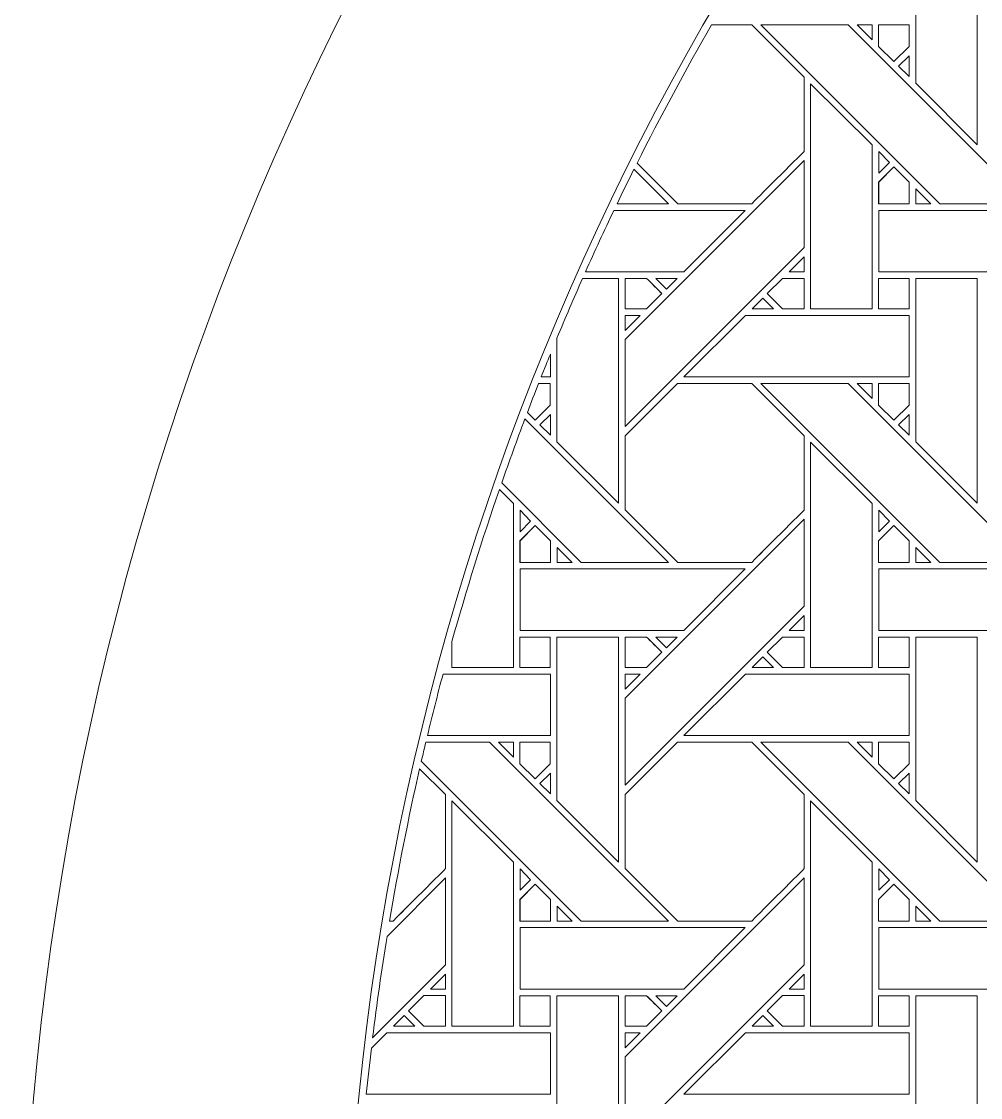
# Model space of a CAD drawing. Header units: inches. Extents: x 4.4 to 20.4, y 1.1 to 17.1.
# Drawn here: x 4.383 to 6.919, y 9.815 to 12.661 of the extents above; entities that cross this region are included whole.
import ezdxf

# ---------------------------------------------------------------- set-up
doc = ezdxf.new("R2010")
doc.units = ezdxf.units.IN
doc.header["$MEASUREMENT"] = 0
doc.layers.add('Design', color=7, linetype='Continuous', lineweight=0)

msp = doc.modelspace()

# ---------------------------------------------------------------- linework, layer by layer
at = {"layer": 'Design'}
for points, knots in [([(12.3829, 17.0948), (7.9646, 17.0948), (4.3829, 13.513), (4.3829, 9.0948), (4.3829, 4.6765), (7.9646, 1.0948), (12.3829, 1.0948), (16.8011, 1.0948), (20.3829, 4.6765), (20.3829, 9.0948), (20.3829, 13.513), (16.8011, 17.0948), (12.3829, 17.0948)], [0, 0, 0, 0, 1, 1, 1, 2, 2, 2, 3, 3, 3, 4, 4, 4, 4]), ([(12.3829, 16.2388), (8.4373, 16.2388), (5.2388, 13.0403), (5.2388, 9.0948), (5.2388, 5.1492), (8.4373, 1.9507), (12.3829, 1.9507), (16.3284, 1.9507), (19.5269, 5.1492), (19.5269, 9.0948), (19.5269, 13.0403), (16.3284, 16.2388), (12.3829, 16.2388)], [0, 0, 0, 0, 1, 1, 1, 2, 2, 2, 3, 3, 3, 4, 4, 4, 4]), ([(6.748, 12.4979), (6.748, 12.4979), (6.748, 12.9301), (6.748, 12.9301), (6.748, 12.9301), (6.9109, 12.9301), (6.9109, 12.9301), (6.9109, 12.9301), (6.9109, 12.335), (6.9109, 12.335), (6.9109, 12.335), (6.748, 12.4979), (6.748, 12.4979)], [0, 0, 0, 0, 1, 1, 1, 2, 2, 2, 3, 3, 3, 4, 4, 4, 4]), ([(6.3142, 12.6523), (6.3142, 12.6523), (6.4529, 12.5135), (6.4529, 12.5135), (6.4529, 12.5135), (6.4529, 12.3173), (6.4529, 12.3173), (6.4351, 12.2994), (6.3232, 12.1877), (6.3143, 12.1787), (6.3143, 12.1787), (6.1185, 12.1787), (6.1185, 12.1787), (6.1185, 12.1787), (6.011, 12.2862), (6.011, 12.2862), (6.0733, 12.4103), (6.139, 12.5324), (6.2082, 12.6523), (6.2082, 12.6523), (6.3142, 12.6523), (6.3142, 12.6523)], [0, 0, 0, 0, 1, 1, 1, 2, 2, 2, 3, 3, 3, 4, 4, 4, 5, 5, 5, 6, 6, 6, 7, 7, 7, 7]), ([(6.2082, 12.6523), (6.2082, 12.6523), (6.3142, 12.6523), (6.3142, 12.6523), (6.3142, 12.6523), (6.4529, 12.5135), (6.4529, 12.5135), (6.4529, 12.5135), (6.4529, 12.3173), (6.4529, 12.3173), (6.435, 12.2993), (6.3232, 12.1876), (6.3143, 12.1787), (6.3143, 12.1787), (6.1185, 12.1787), (6.1185, 12.1787), (6.1185, 12.1787), (6.011, 12.2862), (6.011, 12.2862), (6.0733, 12.4103), (6.139, 12.5324), (6.2082, 12.6523)], [0, 0, 0, 0, 1, 1, 1, 2, 2, 2, 3, 3, 3, 4, 4, 4, 5, 5, 5, 6, 6, 6, 7, 7, 7, 7]), ([(7.043, 12.1786), (7.043, 12.1786), (6.812, 12.1786), (6.812, 12.1786), (6.812, 12.1786), (6.3385, 12.6522), (6.3385, 12.6522), (6.3385, 12.6522), (6.5694, 12.6522), (6.5694, 12.6522), (6.5694, 12.6522), (7.043, 12.1786), (7.043, 12.1786)], [0, 0, 0, 0, 1, 1, 1, 2, 2, 2, 3, 3, 3, 4, 4, 4, 4]), ([(6.5935, 12.6522), (6.5935, 12.6522), (6.633, 12.6522), (6.633, 12.6522), (6.633, 12.6522), (6.633, 12.6124), (6.633, 12.6124), (6.633, 12.6124), (6.5935, 12.6522), (6.5935, 12.6522)], [0, 0, 0, 0, 1, 1, 1, 2, 2, 2, 3, 3, 3, 3]), ([(6.7304, 12.6523), (6.7304, 12.6523), (6.7304, 12.5947), (6.7304, 12.5947), (6.7304, 12.5947), (6.6904, 12.5548), (6.6904, 12.5548), (6.6904, 12.5548), (6.6501, 12.5951), (6.6501, 12.5951), (6.6501, 12.5951), (6.6501, 12.6523), (6.6501, 12.6523), (6.6501, 12.6523), (6.7304, 12.6523), (6.7304, 12.6523)], [0, 0, 0, 0, 1, 1, 1, 2, 2, 2, 3, 3, 3, 4, 4, 4, 5, 5, 5, 5]), ([(6.7304, 12.5947), (6.7304, 12.5947), (6.6905, 12.5547), (6.6905, 12.5547), (6.6905, 12.5547), (6.6501, 12.5951), (6.6501, 12.5951), (6.6501, 12.5951), (6.6501, 12.6523), (6.6501, 12.6523), (6.6501, 12.6523), (6.7304, 12.6523), (6.7304, 12.6523), (6.7304, 12.6523), (6.7304, 12.5947), (6.7304, 12.5947)], [0, 0, 0, 0, 1, 1, 1, 2, 2, 2, 3, 3, 3, 4, 4, 4, 5, 5, 5, 5]), ([(6.7304, 12.5704), (6.7304, 12.5704), (6.7304, 12.5152), (6.7304, 12.5152), (6.7304, 12.5152), (6.7027, 12.5426), (6.7027, 12.5426), (6.7027, 12.5426), (6.7304, 12.5704), (6.7304, 12.5704)], [0, 0, 0, 0, 1, 1, 1, 2, 2, 2, 3, 3, 3, 3]), ([(6.6329, 12.3343), (6.6329, 12.3343), (6.6329, 11.9006), (6.6329, 11.9006), (6.6329, 11.9006), (6.4701, 11.9006), (6.4701, 11.9006), (6.4701, 11.9006), (6.4701, 12.4964), (6.4701, 12.4964), (6.4701, 12.4964), (6.6329, 12.3343), (6.6329, 12.3343)], [0, 0, 0, 0, 1, 1, 1, 2, 2, 2, 3, 3, 3, 4, 4, 4, 4]), ([(6.6502, 12.26), (6.6502, 12.26), (6.6502, 12.3168), (6.6502, 12.3168), (6.6502, 12.3168), (6.6784, 12.2882), (6.6784, 12.2882), (6.6784, 12.2882), (6.6502, 12.26), (6.6502, 12.26)], [0, 0, 0, 0, 1, 1, 1, 2, 2, 2, 3, 3, 3, 3]), ([(6.0943, 12.1786), (6.0943, 12.1786), (5.958, 12.1786), (5.958, 12.1786), (5.9727, 12.2092), (5.9877, 12.2397), (6.0028, 12.2701), (6.0028, 12.2701), (6.0943, 12.1786), (6.0943, 12.1786)], [0, 0, 0, 0, 1, 1, 1, 2, 2, 2, 3, 3, 3, 3]), ([(6.453, 12.2929), (6.453, 12.2929), (6.453, 12.0628), (6.453, 12.0628), (6.453, 12.0628), (5.9793, 11.5892), (5.9793, 11.5892), (5.9793, 11.5892), (5.9793, 11.8193), (5.9793, 11.8193), (5.9793, 11.8193), (6.453, 12.2929), (6.453, 12.2929)], [0, 0, 0, 0, 1, 1, 1, 2, 2, 2, 3, 3, 3, 4, 4, 4, 4]), ([(6.6904, 12.276), (6.6904, 12.276), (6.7307, 12.2357), (6.7307, 12.2357), (6.7307, 12.2357), (6.7307, 12.1784), (6.7307, 12.1784), (6.7307, 12.1784), (6.6501, 12.1784), (6.6501, 12.1784), (6.6501, 12.1784), (6.6501, 12.2357), (6.6501, 12.2357), (6.6501, 12.2357), (6.6904, 12.276), (6.6904, 12.276)], [0, 0, 0, 0, 1, 1, 1, 2, 2, 2, 3, 3, 3, 4, 4, 4, 5, 5, 5, 5]), ([(6.6904, 12.276), (6.6904, 12.276), (6.7308, 12.2357), (6.7308, 12.2357), (6.7308, 12.2357), (6.7308, 12.1784), (6.7308, 12.1784), (6.7308, 12.1784), (6.6502, 12.1784), (6.6502, 12.1784), (6.6502, 12.1784), (6.6502, 12.2356), (6.6502, 12.2356), (6.6502, 12.2356), (6.6904, 12.276), (6.6904, 12.276)], [0, 0, 0, 0, 1, 1, 1, 2, 2, 2, 3, 3, 3, 4, 4, 4, 5, 5, 5, 5]), ([(6.7481, 12.1786), (6.7481, 12.1786), (6.7481, 12.2184), (6.7481, 12.2184), (6.7481, 12.2184), (6.7878, 12.1786), (6.7878, 12.1786), (6.7878, 12.1786), (6.7481, 12.1786), (6.7481, 12.1786)], [0, 0, 0, 0, 1, 1, 1, 2, 2, 2, 3, 3, 3, 3]), ([(6.2972, 12.1613), (6.2972, 12.1613), (6.1344, 11.9986), (6.1344, 11.9986), (6.1344, 11.9986), (5.8747, 11.9986), (5.8747, 11.9986), (5.8991, 12.0532), (5.9241, 12.1075), (5.9498, 12.1613), (5.9498, 12.1613), (6.2972, 12.1613), (6.2972, 12.1613)], [0, 0, 0, 0, 1, 1, 1, 2, 2, 2, 3, 3, 3, 4, 4, 4, 4]), ([(6.6502, 11.9986), (6.6502, 11.9986), (6.6502, 12.1613), (6.6502, 12.1613), (6.6502, 12.1613), (7.2459, 12.1613), (7.2459, 12.1613), (7.2459, 12.1613), (7.0832, 11.9986), (7.0832, 11.9986), (7.0832, 11.9986), (6.6502, 11.9986), (6.6502, 11.9986)], [0, 0, 0, 0, 1, 1, 1, 2, 2, 2, 3, 3, 3, 4, 4, 4, 4]), ([(6.4132, 11.9987), (6.4132, 11.9987), (6.453, 12.0384), (6.453, 12.0384), (6.453, 12.0384), (6.453, 11.9987), (6.453, 11.9987), (6.453, 11.9987), (6.4132, 11.9987), (6.4132, 11.9987)], [0, 0, 0, 0, 1, 1, 1, 2, 2, 2, 3, 3, 3, 3]), ([(5.867, 11.9814), (5.867, 11.9814), (5.9622, 11.9814), (5.9622, 11.9814), (5.9622, 11.9814), (5.9622, 11.3863), (5.9622, 11.3863), (5.9622, 11.3863), (5.7992, 11.5492), (5.7992, 11.5492), (5.7992, 11.5492), (5.7992, 11.8236), (5.7992, 11.8236), (5.8212, 11.8765), (5.8438, 11.9291), (5.867, 11.9814)], [0, 0, 0, 0, 1, 1, 1, 2, 2, 2, 3, 3, 3, 4, 4, 4, 5, 5, 5, 5]), ([(6.0362, 11.9006), (6.0362, 11.9006), (5.9792, 11.9006), (5.9792, 11.9006), (5.9792, 11.9006), (5.9792, 11.9814), (5.9792, 11.9814), (5.9792, 11.9814), (6.0363, 11.9814), (6.0363, 11.9814), (6.0414, 11.9763), (6.0722, 11.9455), (6.0766, 11.9411), (6.0766, 11.9411), (6.0362, 11.9006), (6.0362, 11.9006)], [0, 0, 0, 0, 1, 1, 1, 2, 2, 2, 3, 3, 3, 4, 4, 4, 5, 5, 5, 5]), ([(6.0613, 11.9564), (6.0671, 11.9506), (6.0726, 11.9451), (6.0766, 11.9411), (6.0766, 11.9411), (6.0362, 11.9006), (6.0362, 11.9006), (6.0362, 11.9006), (5.9792, 11.9006), (5.9792, 11.9006), (5.9792, 11.9006), (5.9792, 11.9814), (5.9792, 11.9814), (5.9792, 11.9814), (6.0363, 11.9814), (6.0363, 11.9814), (6.0418, 11.976), (6.0519, 11.9659), (6.0613, 11.9564)], [0, 0, 0, 0, 1, 1, 1, 2, 2, 2, 3, 3, 3, 4, 4, 4, 5, 5, 5, 6, 6, 6, 6]), ([(6.0889, 11.9532), (6.0889, 11.9532), (6.0607, 11.9814), (6.0607, 11.9814), (6.0607, 11.9814), (6.1172, 11.9814), (6.1172, 11.9814), (6.1172, 11.9814), (6.0889, 11.9532), (6.0889, 11.9532)], [0, 0, 0, 0, 1, 1, 1, 2, 2, 2, 3, 3, 3, 3]), ([(6.3554, 11.941), (6.3554, 11.941), (6.3959, 11.9814), (6.3959, 11.9814), (6.3959, 11.9814), (6.4529, 11.9814), (6.4529, 11.9814), (6.4529, 11.9814), (6.4529, 11.9006), (6.4529, 11.9006), (6.4529, 11.9006), (6.3958, 11.9006), (6.3958, 11.9006), (6.3958, 11.9006), (6.3554, 11.941), (6.3554, 11.941)], [0, 0, 0, 0, 1, 1, 1, 2, 2, 2, 3, 3, 3, 4, 4, 4, 5, 5, 5, 5]), ([(6.4529, 11.9814), (6.4529, 11.9814), (6.4529, 11.9006), (6.4529, 11.9006), (6.4529, 11.9006), (6.3958, 11.9006), (6.3958, 11.9006), (6.3958, 11.9006), (6.3554, 11.941), (6.3554, 11.941), (6.3554, 11.941), (6.3959, 11.9814), (6.3959, 11.9814), (6.3959, 11.9814), (6.4529, 11.9814), (6.4529, 11.9814)], [0, 0, 0, 0, 1, 1, 1, 2, 2, 2, 3, 3, 3, 4, 4, 4, 5, 5, 5, 5]), ([(6.6501, 11.9006), (6.6501, 11.9006), (6.6501, 11.9814), (6.6501, 11.9814), (6.6501, 11.9814), (6.7304, 11.9814), (6.7304, 11.9814), (6.7304, 11.9814), (6.7304, 11.9006), (6.7304, 11.9006), (6.7304, 11.9006), (6.6501, 11.9006), (6.6501, 11.9006)], [0, 0, 0, 0, 1, 1, 1, 2, 2, 2, 3, 3, 3, 4, 4, 4, 4]), ([(6.7304, 11.9814), (6.7304, 11.9814), (6.7304, 11.9006), (6.7304, 11.9006), (6.7304, 11.9006), (6.6501, 11.9006), (6.6501, 11.9006), (6.6501, 11.9006), (6.6501, 11.9814), (6.6501, 11.9814), (6.6501, 11.9814), (6.7304, 11.9814), (6.7304, 11.9814)], [0, 0, 0, 0, 1, 1, 1, 2, 2, 2, 3, 3, 3, 4, 4, 4, 4]), ([(6.9109, 11.9814), (6.9109, 11.9814), (6.9109, 11.3863), (6.9109, 11.3863), (6.9109, 11.3863), (6.748, 11.5492), (6.748, 11.5492), (6.748, 11.5492), (6.748, 11.9814), (6.748, 11.9814), (6.748, 11.9814), (6.9109, 11.9814), (6.9109, 11.9814)], [0, 0, 0, 0, 1, 1, 1, 2, 2, 2, 3, 3, 3, 4, 4, 4, 4]), ([(6.3716, 11.9006), (6.3716, 11.9006), (6.3151, 11.9006), (6.3151, 11.9006), (6.3151, 11.9006), (6.3434, 11.9289), (6.3434, 11.9289), (6.3434, 11.9289), (6.3716, 11.9006), (6.3716, 11.9006)], [0, 0, 0, 0, 1, 1, 1, 2, 2, 2, 3, 3, 3, 3]), ([(5.9793, 11.8436), (5.9793, 11.8436), (5.9793, 11.8835), (5.9793, 11.8835), (5.9793, 11.8835), (6.0191, 11.8835), (6.0191, 11.8835), (6.0191, 11.8835), (5.9793, 11.8436), (5.9793, 11.8436)], [0, 0, 0, 0, 1, 1, 1, 2, 2, 2, 3, 3, 3, 3]), ([(6.7304, 11.8835), (6.7304, 11.8835), (6.7304, 11.7206), (6.7304, 11.7206), (6.7304, 11.7206), (6.1351, 11.7206), (6.1351, 11.7206), (6.1351, 11.7206), (6.298, 11.8835), (6.298, 11.8835), (6.298, 11.8835), (6.7304, 11.8835), (6.7304, 11.8835)], [0, 0, 0, 0, 1, 1, 1, 2, 2, 2, 3, 3, 3, 4, 4, 4, 4]), ([(5.7574, 11.7206), (5.7654, 11.7408), (5.7735, 11.761), (5.7817, 11.7811), (5.7817, 11.7811), (5.7817, 11.7206), (5.7817, 11.7206), (5.7817, 11.7206), (5.7574, 11.7206), (5.7574, 11.7206)], [0, 0, 0, 0, 1, 1, 1, 2, 2, 2, 3, 3, 3, 3]), ([(5.7816, 11.7035), (5.7816, 11.7035), (5.7816, 11.6459), (5.7816, 11.6459), (5.7816, 11.6459), (5.7416, 11.606), (5.7416, 11.606), (5.7416, 11.606), (5.7209, 11.6268), (5.7209, 11.6268), (5.7306, 11.6524), (5.7406, 11.678), (5.7506, 11.7035), (5.7506, 11.7035), (5.7816, 11.7035), (5.7816, 11.7035)], [0, 0, 0, 0, 1, 1, 1, 2, 2, 2, 3, 3, 3, 4, 4, 4, 5, 5, 5, 5]), ([(5.7506, 11.7035), (5.7506, 11.7035), (5.7816, 11.7035), (5.7816, 11.7035), (5.7816, 11.7035), (5.7816, 11.6459), (5.7816, 11.6459), (5.7816, 11.6459), (5.7418, 11.606), (5.7418, 11.606), (5.7418, 11.606), (5.7209, 11.6268), (5.7209, 11.6268), (5.7306, 11.6524), (5.7406, 11.678), (5.7506, 11.7035)], [0, 0, 0, 0, 1, 1, 1, 2, 2, 2, 3, 3, 3, 4, 4, 4, 5, 5, 5, 5]), ([(6.4529, 11.5648), (6.4529, 11.5648), (6.4529, 11.3686), (6.4529, 11.3686), (6.4351, 11.3507), (6.3232, 11.2389), (6.3142, 11.2299), (6.3142, 11.2299), (6.1185, 11.2299), (6.1185, 11.2299), (6.1185, 11.2299), (5.9792, 11.3691), (5.9792, 11.3691), (5.9792, 11.3691), (5.9792, 11.5648), (5.9792, 11.5648), (5.9792, 11.5648), (6.1179, 11.7035), (6.1179, 11.7035), (6.1179, 11.7035), (6.3142, 11.7035), (6.3142, 11.7035), (6.3142, 11.7035), (6.4529, 11.5648), (6.4529, 11.5648)], [0, 0, 0, 0, 1, 1, 1, 2, 2, 2, 3, 3, 3, 4, 4, 4, 5, 5, 5, 6, 6, 6, 7, 7, 7, 8, 8, 8, 8]), ([(6.1179, 11.7035), (6.1179, 11.7035), (6.3142, 11.7035), (6.3142, 11.7035), (6.3142, 11.7035), (6.4529, 11.5648), (6.4529, 11.5648), (6.4529, 11.5648), (6.4529, 11.3686), (6.4529, 11.3686), (6.435, 11.3506), (6.3231, 11.2388), (6.3142, 11.2299), (6.3142, 11.2299), (6.1185, 11.2299), (6.1185, 11.2299), (6.1185, 11.2299), (5.9792, 11.3691), (5.9792, 11.3691), (5.9792, 11.3691), (5.9792, 11.5648), (5.9792, 11.5648), (5.9792, 11.5648), (6.1179, 11.7035), (6.1179, 11.7035)], [0, 0, 0, 0, 1, 1, 1, 2, 2, 2, 3, 3, 3, 4, 4, 4, 5, 5, 5, 6, 6, 6, 7, 7, 7, 8, 8, 8, 8]), ([(6.5694, 11.7035), (6.5694, 11.7035), (7.043, 11.2299), (7.043, 11.2299), (7.043, 11.2299), (6.812, 11.2299), (6.812, 11.2299), (6.812, 11.2299), (6.3385, 11.7035), (6.3385, 11.7035), (6.3385, 11.7035), (6.5694, 11.7035), (6.5694, 11.7035)], [0, 0, 0, 0, 1, 1, 1, 2, 2, 2, 3, 3, 3, 4, 4, 4, 4]), ([(6.633, 11.7035), (6.633, 11.7035), (6.633, 11.6637), (6.633, 11.6637), (6.633, 11.6637), (6.5935, 11.7035), (6.5935, 11.7035), (6.5935, 11.7035), (6.633, 11.7035), (6.633, 11.7035)], [0, 0, 0, 0, 1, 1, 1, 2, 2, 2, 3, 3, 3, 3]), ([(6.7304, 11.7035), (6.7304, 11.7035), (6.7304, 11.6459), (6.7304, 11.6459), (6.7304, 11.6459), (6.6904, 11.606), (6.6904, 11.606), (6.6904, 11.606), (6.6501, 11.6463), (6.6501, 11.6463), (6.6501, 11.6463), (6.6501, 11.7035), (6.6501, 11.7035), (6.6501, 11.7035), (6.7304, 11.7035), (6.7304, 11.7035)], [0, 0, 0, 0, 1, 1, 1, 2, 2, 2, 3, 3, 3, 4, 4, 4, 5, 5, 5, 5]), ([(6.6904, 11.606), (6.6904, 11.606), (6.6501, 11.6463), (6.6501, 11.6463), (6.6501, 11.6463), (6.6501, 11.7035), (6.6501, 11.7035), (6.6501, 11.7035), (6.7304, 11.7035), (6.7304, 11.7035), (6.7304, 11.7035), (6.7304, 11.6459), (6.7304, 11.6459), (6.7304, 11.6459), (6.6904, 11.606), (6.6904, 11.606)], [0, 0, 0, 0, 1, 1, 1, 2, 2, 2, 3, 3, 3, 4, 4, 4, 5, 5, 5, 5]), ([(5.7817, 11.6217), (5.7817, 11.6217), (5.7817, 11.5665), (5.7817, 11.5665), (5.7817, 11.5665), (5.7539, 11.5939), (5.7539, 11.5939), (5.7539, 11.5939), (5.7817, 11.6217), (5.7817, 11.6217)], [0, 0, 0, 0, 1, 1, 1, 2, 2, 2, 3, 3, 3, 3]), ([(6.7304, 11.6217), (6.7304, 11.6217), (6.7304, 11.5665), (6.7304, 11.5665), (6.7304, 11.5665), (6.7027, 11.5939), (6.7027, 11.5939), (6.7027, 11.5939), (6.7304, 11.6217), (6.7304, 11.6217)], [0, 0, 0, 0, 1, 1, 1, 2, 2, 2, 3, 3, 3, 3]), ([(5.7145, 11.6097), (5.7145, 11.6097), (6.0943, 11.2299), (6.0943, 11.2299), (6.0943, 11.2299), (5.8633, 11.2299), (5.8633, 11.2299), (5.8633, 11.2299), (5.653, 11.4402), (5.653, 11.4402), (5.6728, 11.497), (5.6933, 11.5535), (5.7145, 11.6097)], [0, 0, 0, 0, 1, 1, 1, 2, 2, 2, 3, 3, 3, 4, 4, 4, 4]), ([(6.4701, 10.9519), (6.4701, 10.9519), (6.4701, 11.5477), (6.4701, 11.5477), (6.4701, 11.5477), (6.6329, 11.3855), (6.6329, 11.3855), (6.6329, 11.3855), (6.6329, 10.9519), (6.6329, 10.9519), (6.6329, 10.9519), (6.4701, 10.9519), (6.4701, 10.9519)], [0, 0, 0, 0, 1, 1, 1, 2, 2, 2, 3, 3, 3, 4, 4, 4, 4]), ([(5.5214, 11.0209), (5.5594, 11.1565), (5.6013, 11.2904), (5.6469, 11.4226), (5.6469, 11.4226), (5.6841, 11.3856), (5.6841, 11.3856), (5.6841, 11.3856), (5.6841, 10.9519), (5.6841, 10.9519), (5.6841, 10.9519), (5.5214, 10.9519), (5.5214, 10.9519), (5.5214, 10.9519), (5.5214, 11.0209), (5.5214, 11.0209)], [0, 0, 0, 0, 1, 1, 1, 2, 2, 2, 3, 3, 3, 4, 4, 4, 5, 5, 5, 5]), ([(5.7015, 11.3113), (5.7015, 11.3113), (5.7015, 11.3681), (5.7015, 11.3681), (5.7015, 11.3681), (5.7296, 11.3395), (5.7296, 11.3395), (5.7296, 11.3395), (5.7015, 11.3113), (5.7015, 11.3113)], [0, 0, 0, 0, 1, 1, 1, 2, 2, 2, 3, 3, 3, 3]), ([(6.6502, 11.3113), (6.6502, 11.3113), (6.6502, 11.3681), (6.6502, 11.3681), (6.6502, 11.3681), (6.6784, 11.3395), (6.6784, 11.3395), (6.6784, 11.3395), (6.6502, 11.3113), (6.6502, 11.3113)], [0, 0, 0, 0, 1, 1, 1, 2, 2, 2, 3, 3, 3, 3]), ([(6.453, 11.1141), (6.453, 11.1141), (5.9793, 10.6404), (5.9793, 10.6404), (5.9793, 10.6404), (5.9793, 10.8705), (5.9793, 10.8705), (5.9793, 10.8705), (6.453, 11.3441), (6.453, 11.3441), (6.453, 11.3441), (6.453, 11.1141), (6.453, 11.1141)], [0, 0, 0, 0, 1, 1, 1, 2, 2, 2, 3, 3, 3, 4, 4, 4, 4]), ([(5.782, 11.2297), (5.782, 11.2297), (5.7013, 11.2297), (5.7013, 11.2297), (5.7013, 11.2297), (5.7013, 11.287), (5.7013, 11.287), (5.7013, 11.287), (5.7416, 11.3273), (5.7416, 11.3273), (5.7416, 11.3273), (5.782, 11.287), (5.782, 11.287), (5.782, 11.287), (5.782, 11.2297), (5.782, 11.2297)], [0, 0, 0, 0, 1, 1, 1, 2, 2, 2, 3, 3, 3, 4, 4, 4, 5, 5, 5, 5]), ([(5.7418, 11.3273), (5.7418, 11.3273), (5.7821, 11.2869), (5.7821, 11.2869), (5.7821, 11.2869), (5.7821, 11.2296), (5.7821, 11.2296), (5.7821, 11.2296), (5.7015, 11.2296), (5.7015, 11.2296), (5.7015, 11.2296), (5.7015, 11.2869), (5.7015, 11.2869), (5.7015, 11.2869), (5.7418, 11.3273), (5.7418, 11.3273)], [0, 0, 0, 0, 1, 1, 1, 2, 2, 2, 3, 3, 3, 4, 4, 4, 5, 5, 5, 5]), ([(6.6501, 11.2297), (6.6501, 11.2297), (6.6501, 11.2869), (6.6501, 11.2869), (6.6501, 11.2869), (6.6904, 11.3273), (6.6904, 11.3273), (6.6904, 11.3273), (6.7308, 11.287), (6.7308, 11.287), (6.7308, 11.287), (6.7308, 11.2297), (6.7308, 11.2297), (6.7308, 11.2297), (6.6501, 11.2297), (6.6501, 11.2297)], [0, 0, 0, 0, 1, 1, 1, 2, 2, 2, 3, 3, 3, 4, 4, 4, 5, 5, 5, 5]), ([(6.6904, 11.3273), (6.6904, 11.3273), (6.7308, 11.287), (6.7308, 11.287), (6.7308, 11.287), (6.7308, 11.2297), (6.7308, 11.2297), (6.7308, 11.2297), (6.6501, 11.2297), (6.6501, 11.2297), (6.6501, 11.2297), (6.6501, 11.2869), (6.6501, 11.2869), (6.6501, 11.2869), (6.6904, 11.3273), (6.6904, 11.3273)], [0, 0, 0, 0, 1, 1, 1, 2, 2, 2, 3, 3, 3, 4, 4, 4, 5, 5, 5, 5]), ([(5.7994, 11.2299), (5.7994, 11.2299), (5.7994, 11.2697), (5.7994, 11.2697), (5.7994, 11.2697), (5.8391, 11.2299), (5.8391, 11.2299), (5.8391, 11.2299), (5.7994, 11.2299), (5.7994, 11.2299)], [0, 0, 0, 0, 1, 1, 1, 2, 2, 2, 3, 3, 3, 3]), ([(6.7481, 11.2299), (6.7481, 11.2299), (6.7481, 11.2697), (6.7481, 11.2697), (6.7481, 11.2697), (6.7878, 11.2299), (6.7878, 11.2299), (6.7878, 11.2299), (6.7481, 11.2299), (6.7481, 11.2299)], [0, 0, 0, 0, 1, 1, 1, 2, 2, 2, 3, 3, 3, 3]), ([(5.7015, 11.0499), (5.7015, 11.0499), (5.7015, 11.2126), (5.7015, 11.2126), (5.7015, 11.2126), (6.2972, 11.2126), (6.2972, 11.2126), (6.2972, 11.2126), (6.1344, 11.0499), (6.1344, 11.0499), (6.1344, 11.0499), (5.7015, 11.0499), (5.7015, 11.0499)], [0, 0, 0, 0, 1, 1, 1, 2, 2, 2, 3, 3, 3, 4, 4, 4, 4]), ([(7.2459, 11.2126), (7.2459, 11.2126), (7.0832, 11.0499), (7.0832, 11.0499), (7.0832, 11.0499), (6.6502, 11.0499), (6.6502, 11.0499), (6.6502, 11.0499), (6.6502, 11.2126), (6.6502, 11.2126), (6.6502, 11.2126), (7.2459, 11.2126), (7.2459, 11.2126)], [0, 0, 0, 0, 1, 1, 1, 2, 2, 2, 3, 3, 3, 4, 4, 4, 4]), ([(6.4132, 11.0499), (6.4132, 11.0499), (6.453, 11.0897), (6.453, 11.0897), (6.453, 11.0897), (6.453, 11.0499), (6.453, 11.0499), (6.453, 11.0499), (6.4132, 11.0499), (6.4132, 11.0499)], [0, 0, 0, 0, 1, 1, 1, 2, 2, 2, 3, 3, 3, 3]), ([(5.7014, 10.9519), (5.7014, 10.9519), (5.7014, 11.0327), (5.7014, 11.0327), (5.7014, 11.0327), (5.7816, 11.0327), (5.7816, 11.0327), (5.7816, 11.0327), (5.7816, 10.9519), (5.7816, 10.9519), (5.7816, 10.9519), (5.7014, 10.9519), (5.7014, 10.9519)], [0, 0, 0, 0, 1, 1, 1, 2, 2, 2, 3, 3, 3, 4, 4, 4, 4]), ([(5.7816, 11.0327), (5.7816, 11.0327), (5.7816, 10.9519), (5.7816, 10.9519), (5.7816, 10.9519), (5.7014, 10.9519), (5.7014, 10.9519), (5.7014, 10.9519), (5.7014, 11.0327), (5.7014, 11.0327), (5.7014, 11.0327), (5.7816, 11.0327), (5.7816, 11.0327)], [0, 0, 0, 0, 1, 1, 1, 2, 2, 2, 3, 3, 3, 4, 4, 4, 4]), ([(5.9622, 11.0326), (5.9622, 11.0326), (5.9622, 10.4375), (5.9622, 10.4375), (5.9622, 10.4375), (5.7992, 10.6004), (5.7992, 10.6004), (5.7992, 10.6004), (5.7992, 11.0326), (5.7992, 11.0326), (5.7992, 11.0326), (5.9622, 11.0326), (5.9622, 11.0326)], [0, 0, 0, 0, 1, 1, 1, 2, 2, 2, 3, 3, 3, 4, 4, 4, 4]), ([(5.9792, 10.9519), (5.9792, 10.9519), (5.9792, 11.0327), (5.9792, 11.0327), (5.9792, 11.0327), (6.0363, 11.0327), (6.0363, 11.0327), (6.0414, 11.0276), (6.0722, 10.9967), (6.0766, 10.9923), (6.0766, 10.9923), (6.0362, 10.9519), (6.0362, 10.9519), (6.0362, 10.9519), (5.9792, 10.9519), (5.9792, 10.9519)], [0, 0, 0, 0, 1, 1, 1, 2, 2, 2, 3, 3, 3, 4, 4, 4, 5, 5, 5, 5]), ([(6.0766, 10.9923), (6.0766, 10.9923), (6.0362, 10.9519), (6.0362, 10.9519), (6.0362, 10.9519), (5.9792, 10.9519), (5.9792, 10.9519), (5.9792, 10.9519), (5.9792, 11.0327), (5.9792, 11.0327), (5.9792, 11.0327), (6.0363, 11.0327), (6.0363, 11.0327), (6.0416, 11.0274), (6.0724, 10.9966), (6.0766, 10.9923)], [0, 0, 0, 0, 1, 1, 1, 2, 2, 2, 3, 3, 3, 4, 4, 4, 5, 5, 5, 5]), ([(6.0607, 11.0326), (6.0607, 11.0326), (6.1172, 11.0326), (6.1172, 11.0326), (6.1172, 11.0326), (6.0889, 11.0045), (6.0889, 11.0045), (6.0889, 11.0045), (6.0607, 11.0326), (6.0607, 11.0326)], [0, 0, 0, 0, 1, 1, 1, 2, 2, 2, 3, 3, 3, 3]), ([(6.3958, 10.9519), (6.3958, 10.9519), (6.3554, 10.9923), (6.3554, 10.9923), (6.3554, 10.9923), (6.3959, 11.0327), (6.3959, 11.0327), (6.3959, 11.0327), (6.4529, 11.0327), (6.4529, 11.0327), (6.4529, 11.0327), (6.4529, 10.9519), (6.4529, 10.9519), (6.4529, 10.9519), (6.3958, 10.9519), (6.3958, 10.9519)], [0, 0, 0, 0, 1, 1, 1, 2, 2, 2, 3, 3, 3, 4, 4, 4, 5, 5, 5, 5]), ([(6.4529, 11.0327), (6.4529, 11.0327), (6.4529, 10.9519), (6.4529, 10.9519), (6.4529, 10.9519), (6.3958, 10.9519), (6.3958, 10.9519), (6.3958, 10.9519), (6.3554, 10.9923), (6.3554, 10.9923), (6.3554, 10.9923), (6.3959, 11.0327), (6.3959, 11.0327), (6.3959, 11.0327), (6.4529, 11.0327), (6.4529, 11.0327)], [0, 0, 0, 0, 1, 1, 1, 2, 2, 2, 3, 3, 3, 4, 4, 4, 5, 5, 5, 5]), ([(6.6501, 11.0327), (6.6501, 11.0327), (6.7304, 11.0327), (6.7304, 11.0327), (6.7304, 11.0327), (6.7304, 10.9519), (6.7304, 10.9519), (6.7304, 10.9519), (6.6501, 10.9519), (6.6501, 10.9519), (6.6501, 10.9519), (6.6501, 11.0327), (6.6501, 11.0327)], [0, 0, 0, 0, 1, 1, 1, 2, 2, 2, 3, 3, 3, 4, 4, 4, 4]), ([(6.7304, 11.0327), (6.7304, 11.0327), (6.7304, 10.9519), (6.7304, 10.9519), (6.7304, 10.9519), (6.6501, 10.9519), (6.6501, 10.9519), (6.6501, 10.9519), (6.6501, 11.0327), (6.6501, 11.0327), (6.6501, 11.0327), (6.7304, 11.0327), (6.7304, 11.0327)], [0, 0, 0, 0, 1, 1, 1, 2, 2, 2, 3, 3, 3, 4, 4, 4, 4]), ([(6.9109, 11.0326), (6.9109, 11.0326), (6.9109, 10.4375), (6.9109, 10.4375), (6.9109, 10.4375), (6.748, 10.6004), (6.748, 10.6004), (6.748, 10.6004), (6.748, 11.0326), (6.748, 11.0326), (6.748, 11.0326), (6.9109, 11.0326), (6.9109, 11.0326)], [0, 0, 0, 0, 1, 1, 1, 2, 2, 2, 3, 3, 3, 4, 4, 4, 4]), ([(6.3716, 10.9519), (6.3716, 10.9519), (6.3151, 10.9519), (6.3151, 10.9519), (6.3151, 10.9519), (6.3434, 10.9801), (6.3434, 10.9801), (6.3434, 10.9801), (6.3716, 10.9519), (6.3716, 10.9519)], [0, 0, 0, 0, 1, 1, 1, 2, 2, 2, 3, 3, 3, 3]), ([(5.7817, 10.9347), (5.7817, 10.9347), (5.7817, 10.7719), (5.7817, 10.7719), (5.7817, 10.7719), (5.4565, 10.7719), (5.4565, 10.7719), (5.4696, 10.8264), (5.4834, 10.8807), (5.4978, 10.9347), (5.4978, 10.9347), (5.7817, 10.9347), (5.7817, 10.9347)], [0, 0, 0, 0, 1, 1, 1, 2, 2, 2, 3, 3, 3, 4, 4, 4, 4]), ([(6.0191, 10.9347), (6.0191, 10.9347), (5.9793, 10.8949), (5.9793, 10.8949), (5.9793, 10.8949), (5.9793, 10.9347), (5.9793, 10.9347), (5.9793, 10.9347), (6.0191, 10.9347), (6.0191, 10.9347)], [0, 0, 0, 0, 1, 1, 1, 2, 2, 2, 3, 3, 3, 3]), ([(6.7304, 10.9347), (6.7304, 10.9347), (6.7304, 10.7719), (6.7304, 10.7719), (6.7304, 10.7719), (6.1351, 10.7719), (6.1351, 10.7719), (6.1351, 10.7719), (6.298, 10.9347), (6.298, 10.9347), (6.298, 10.9347), (6.7304, 10.9347), (6.7304, 10.9347)], [0, 0, 0, 0, 1, 1, 1, 2, 2, 2, 3, 3, 3, 4, 4, 4, 4]), ([(5.4404, 10.7041), (5.4443, 10.7211), (5.4484, 10.7379), (5.4524, 10.7548), (5.4524, 10.7548), (5.6207, 10.7548), (5.6207, 10.7548), (5.6207, 10.7548), (6.0943, 10.2811), (6.0943, 10.2811), (6.0943, 10.2811), (5.8633, 10.2811), (5.8633, 10.2811), (5.8633, 10.2811), (5.4404, 10.7041), (5.4404, 10.7041)], [0, 0, 0, 0, 1, 1, 1, 2, 2, 2, 3, 3, 3, 4, 4, 4, 5, 5, 5, 5]), ([(5.6842, 10.7548), (5.6842, 10.7548), (5.6842, 10.715), (5.6842, 10.715), (5.6842, 10.715), (5.6448, 10.7548), (5.6448, 10.7548), (5.6448, 10.7548), (5.6842, 10.7548), (5.6842, 10.7548)], [0, 0, 0, 0, 1, 1, 1, 2, 2, 2, 3, 3, 3, 3]), ([(5.7816, 10.7548), (5.7816, 10.7548), (5.7816, 10.6972), (5.7816, 10.6972), (5.7816, 10.6972), (5.7416, 10.6573), (5.7416, 10.6573), (5.7416, 10.6573), (5.7014, 10.6976), (5.7014, 10.6976), (5.7014, 10.6976), (5.7014, 10.7548), (5.7014, 10.7548), (5.7014, 10.7548), (5.7816, 10.7548), (5.7816, 10.7548)], [0, 0, 0, 0, 1, 1, 1, 2, 2, 2, 3, 3, 3, 4, 4, 4, 5, 5, 5, 5]), ([(5.7418, 10.6572), (5.7418, 10.6572), (5.7014, 10.6976), (5.7014, 10.6976), (5.7014, 10.6976), (5.7014, 10.7548), (5.7014, 10.7548), (5.7014, 10.7548), (5.7816, 10.7548), (5.7816, 10.7548), (5.7816, 10.7548), (5.7816, 10.6972), (5.7816, 10.6972), (5.7816, 10.6972), (5.7418, 10.6572), (5.7418, 10.6572)], [0, 0, 0, 0, 1, 1, 1, 2, 2, 2, 3, 3, 3, 4, 4, 4, 5, 5, 5, 5]), ([(6.118, 10.7548), (6.118, 10.7548), (6.3142, 10.7548), (6.3142, 10.7548), (6.3142, 10.7548), (6.4529, 10.6161), (6.4529, 10.6161), (6.4529, 10.6161), (6.4529, 10.4199), (6.4529, 10.4199), (6.4351, 10.4019), (6.3232, 10.2902), (6.3142, 10.2812), (6.3142, 10.2812), (6.1185, 10.2812), (6.1185, 10.2812), (6.1185, 10.2812), (5.9792, 10.4204), (5.9792, 10.4204), (5.9792, 10.4204), (5.9792, 10.6161), (5.9792, 10.6161), (5.9792, 10.6161), (6.118, 10.7548), (6.118, 10.7548)], [0, 0, 0, 0, 1, 1, 1, 2, 2, 2, 3, 3, 3, 4, 4, 4, 5, 5, 5, 6, 6, 6, 7, 7, 7, 8, 8, 8, 8]), ([(5.9792, 10.6161), (5.9792, 10.6161), (6.118, 10.7548), (6.118, 10.7548), (6.118, 10.7548), (6.3142, 10.7548), (6.3142, 10.7548), (6.3142, 10.7548), (6.4529, 10.6161), (6.4529, 10.6161), (6.4529, 10.6161), (6.4529, 10.4199), (6.4529, 10.4199), (6.4351, 10.4019), (6.3232, 10.2902), (6.3142, 10.2812), (6.3142, 10.2812), (6.1185, 10.2812), (6.1185, 10.2812), (6.1185, 10.2812), (5.9792, 10.4204), (5.9792, 10.4204), (5.9792, 10.4204), (5.9792, 10.6161), (5.9792, 10.6161)], [0, 0, 0, 0, 1, 1, 1, 2, 2, 2, 3, 3, 3, 4, 4, 4, 5, 5, 5, 6, 6, 6, 7, 7, 7, 8, 8, 8, 8]), ([(6.5694, 10.7548), (6.5694, 10.7548), (7.043, 10.2811), (7.043, 10.2811), (7.043, 10.2811), (6.812, 10.2811), (6.812, 10.2811), (6.812, 10.2811), (6.3385, 10.7548), (6.3385, 10.7548), (6.3385, 10.7548), (6.5694, 10.7548), (6.5694, 10.7548)], [0, 0, 0, 0, 1, 1, 1, 2, 2, 2, 3, 3, 3, 4, 4, 4, 4]), ([(6.633, 10.7548), (6.633, 10.7548), (6.633, 10.715), (6.633, 10.715), (6.633, 10.715), (6.5935, 10.7548), (6.5935, 10.7548), (6.5935, 10.7548), (6.633, 10.7548), (6.633, 10.7548)], [0, 0, 0, 0, 1, 1, 1, 2, 2, 2, 3, 3, 3, 3]), ([(6.7304, 10.7548), (6.7304, 10.7548), (6.7304, 10.6972), (6.7304, 10.6972), (6.7304, 10.6972), (6.6904, 10.6573), (6.6904, 10.6573), (6.6904, 10.6573), (6.6501, 10.6976), (6.6501, 10.6976), (6.6501, 10.6976), (6.6501, 10.7548), (6.6501, 10.7548), (6.6501, 10.7548), (6.7304, 10.7548), (6.7304, 10.7548)], [0, 0, 0, 0, 1, 1, 1, 2, 2, 2, 3, 3, 3, 4, 4, 4, 5, 5, 5, 5]), ([(6.6904, 10.6573), (6.6904, 10.6573), (6.6501, 10.6976), (6.6501, 10.6976), (6.6501, 10.6976), (6.6501, 10.7548), (6.6501, 10.7548), (6.6501, 10.7548), (6.7304, 10.7548), (6.7304, 10.7548), (6.7304, 10.7548), (6.7304, 10.6972), (6.7304, 10.6972), (6.7304, 10.6972), (6.6904, 10.6573), (6.6904, 10.6573)], [0, 0, 0, 0, 1, 1, 1, 2, 2, 2, 3, 3, 3, 4, 4, 4, 5, 5, 5, 5]), ([(5.3655, 10.2812), (5.3655, 10.2812), (5.3563, 10.2812), (5.3563, 10.2812), (5.379, 10.4169), (5.4056, 10.5513), (5.4359, 10.6843), (5.4359, 10.6843), (5.5042, 10.6161), (5.5042, 10.6161), (5.5042, 10.6161), (5.5042, 10.4199), (5.5042, 10.4199), (5.4864, 10.4019), (5.3744, 10.2902), (5.3655, 10.2812)], [0, 0, 0, 0, 1, 1, 1, 2, 2, 2, 3, 3, 3, 4, 4, 4, 5, 5, 5, 5]), ([(5.5042, 10.6161), (5.5042, 10.6161), (5.5042, 10.4199), (5.5042, 10.4199), (5.4861, 10.4016), (5.3742, 10.2899), (5.3655, 10.2812), (5.3655, 10.2812), (5.3563, 10.2812), (5.3563, 10.2812), (5.379, 10.4169), (5.4056, 10.5513), (5.4359, 10.6843), (5.4359, 10.6843), (5.5042, 10.6161), (5.5042, 10.6161)], [0, 0, 0, 0, 1, 1, 1, 2, 2, 2, 3, 3, 3, 4, 4, 4, 5, 5, 5, 5]), ([(5.7817, 10.6729), (5.7817, 10.6729), (5.7817, 10.6178), (5.7817, 10.6178), (5.7817, 10.6178), (5.7539, 10.6452), (5.7539, 10.6452), (5.7539, 10.6452), (5.7817, 10.6729), (5.7817, 10.6729)], [0, 0, 0, 0, 1, 1, 1, 2, 2, 2, 3, 3, 3, 3]), ([(6.7304, 10.6729), (6.7304, 10.6729), (6.7304, 10.6178), (6.7304, 10.6178), (6.7304, 10.6178), (6.7027, 10.6452), (6.7027, 10.6452), (6.7027, 10.6452), (6.7304, 10.6729), (6.7304, 10.6729)], [0, 0, 0, 0, 1, 1, 1, 2, 2, 2, 3, 3, 3, 3]), ([(5.6841, 10.4368), (5.6841, 10.4368), (5.6841, 10.0031), (5.6841, 10.0031), (5.6841, 10.0031), (5.5214, 10.0031), (5.5214, 10.0031), (5.5214, 10.0031), (5.5214, 10.599), (5.5214, 10.599), (5.5214, 10.599), (5.6841, 10.4368), (5.6841, 10.4368)], [0, 0, 0, 0, 1, 1, 1, 2, 2, 2, 3, 3, 3, 4, 4, 4, 4]), ([(6.6329, 10.4368), (6.6329, 10.4368), (6.6329, 10.0031), (6.6329, 10.0031), (6.6329, 10.0031), (6.4701, 10.0031), (6.4701, 10.0031), (6.4701, 10.0031), (6.4701, 10.599), (6.4701, 10.599), (6.4701, 10.599), (6.6329, 10.4368), (6.6329, 10.4368)], [0, 0, 0, 0, 1, 1, 1, 2, 2, 2, 3, 3, 3, 4, 4, 4, 4]), ([(5.7015, 10.3626), (5.7015, 10.3626), (5.7015, 10.4193), (5.7015, 10.4193), (5.7015, 10.4193), (5.7296, 10.3908), (5.7296, 10.3908), (5.7296, 10.3908), (5.7015, 10.3626), (5.7015, 10.3626)], [0, 0, 0, 0, 1, 1, 1, 2, 2, 2, 3, 3, 3, 3]), ([(6.6502, 10.3626), (6.6502, 10.3626), (6.6502, 10.4193), (6.6502, 10.4193), (6.6502, 10.4193), (6.6784, 10.3908), (6.6784, 10.3908), (6.6784, 10.3908), (6.6502, 10.3626), (6.6502, 10.3626)], [0, 0, 0, 0, 1, 1, 1, 2, 2, 2, 3, 3, 3, 3]), ([(5.5042, 10.3954), (5.5042, 10.3954), (5.5042, 10.1654), (5.5042, 10.1654), (5.5042, 10.1654), (5.3115, 9.9727), (5.3115, 9.9727), (5.3226, 10.0626), (5.3353, 10.152), (5.3497, 10.2409), (5.3497, 10.2409), (5.5042, 10.3954), (5.5042, 10.3954)], [0, 0, 0, 0, 1, 1, 1, 2, 2, 2, 3, 3, 3, 4, 4, 4, 4]), ([(6.453, 10.3954), (6.453, 10.3954), (6.453, 10.1654), (6.453, 10.1654), (6.453, 10.1654), (5.9793, 9.6917), (5.9793, 9.6917), (5.9793, 9.6917), (5.9793, 9.9218), (5.9793, 9.9218), (5.9793, 9.9218), (6.453, 10.3954), (6.453, 10.3954)], [0, 0, 0, 0, 1, 1, 1, 2, 2, 2, 3, 3, 3, 4, 4, 4, 4]), ([(5.7416, 10.3786), (5.7416, 10.3786), (5.782, 10.3382), (5.782, 10.3382), (5.782, 10.3382), (5.782, 10.2809), (5.782, 10.2809), (5.782, 10.2809), (5.7013, 10.2809), (5.7013, 10.2809), (5.7013, 10.2809), (5.7013, 10.3382), (5.7013, 10.3382), (5.7013, 10.3382), (5.7416, 10.3786), (5.7416, 10.3786)], [0, 0, 0, 0, 1, 1, 1, 2, 2, 2, 3, 3, 3, 4, 4, 4, 5, 5, 5, 5]), ([(5.7418, 10.3785), (5.7418, 10.3785), (5.7821, 10.3382), (5.7821, 10.3382), (5.7821, 10.3382), (5.7821, 10.2809), (5.7821, 10.2809), (5.7821, 10.2809), (5.7015, 10.2809), (5.7015, 10.2809), (5.7015, 10.2809), (5.7015, 10.3382), (5.7015, 10.3382), (5.7015, 10.3382), (5.7418, 10.3785), (5.7418, 10.3785)], [0, 0, 0, 0, 1, 1, 1, 2, 2, 2, 3, 3, 3, 4, 4, 4, 5, 5, 5, 5]), ([(6.6501, 10.2809), (6.6501, 10.2809), (6.6501, 10.3382), (6.6501, 10.3382), (6.6501, 10.3382), (6.6904, 10.3785), (6.6904, 10.3785), (6.6904, 10.3785), (6.7308, 10.3382), (6.7308, 10.3382), (6.7308, 10.3382), (6.7308, 10.2809), (6.7308, 10.2809), (6.7308, 10.2809), (6.6501, 10.2809), (6.6501, 10.2809)], [0, 0, 0, 0, 1, 1, 1, 2, 2, 2, 3, 3, 3, 4, 4, 4, 5, 5, 5, 5]), ([(6.6904, 10.3785), (6.6904, 10.3785), (6.7308, 10.3382), (6.7308, 10.3382), (6.7308, 10.3382), (6.7308, 10.2809), (6.7308, 10.2809), (6.7308, 10.2809), (6.6501, 10.2809), (6.6501, 10.2809), (6.6501, 10.2809), (6.6501, 10.3382), (6.6501, 10.3382), (6.6501, 10.3382), (6.6904, 10.3785), (6.6904, 10.3785)], [0, 0, 0, 0, 1, 1, 1, 2, 2, 2, 3, 3, 3, 4, 4, 4, 5, 5, 5, 5]), ([(5.8391, 10.2811), (5.8391, 10.2811), (5.7994, 10.2811), (5.7994, 10.2811), (5.7994, 10.2811), (5.7994, 10.3209), (5.7994, 10.3209), (5.7994, 10.3209), (5.8391, 10.2811), (5.8391, 10.2811)], [0, 0, 0, 0, 1, 1, 1, 2, 2, 2, 3, 3, 3, 3]), ([(6.7481, 10.2811), (6.7481, 10.2811), (6.7481, 10.3209), (6.7481, 10.3209), (6.7481, 10.3209), (6.7878, 10.2811), (6.7878, 10.2811), (6.7878, 10.2811), (6.7481, 10.2811), (6.7481, 10.2811)], [0, 0, 0, 0, 1, 1, 1, 2, 2, 2, 3, 3, 3, 3]), ([(5.7015, 10.1012), (5.7015, 10.1012), (5.7015, 10.2639), (5.7015, 10.2639), (5.7015, 10.2639), (6.2972, 10.2639), (6.2972, 10.2639), (6.2972, 10.2639), (6.1344, 10.1012), (6.1344, 10.1012), (6.1344, 10.1012), (5.7015, 10.1012), (5.7015, 10.1012)], [0, 0, 0, 0, 1, 1, 1, 2, 2, 2, 3, 3, 3, 4, 4, 4, 4]), ([(6.6502, 10.1012), (6.6502, 10.1012), (6.6502, 10.2639), (6.6502, 10.2639), (6.6502, 10.2639), (7.2459, 10.2639), (7.2459, 10.2639), (7.2459, 10.2639), (7.0831, 10.1012), (7.0831, 10.1012), (7.0831, 10.1012), (6.6502, 10.1012), (6.6502, 10.1012)], [0, 0, 0, 0, 1, 1, 1, 2, 2, 2, 3, 3, 3, 4, 4, 4, 4]), ([(5.4645, 10.1012), (5.4645, 10.1012), (5.5042, 10.141), (5.5042, 10.141), (5.5042, 10.141), (5.5042, 10.1012), (5.5042, 10.1012), (5.5042, 10.1012), (5.4645, 10.1012), (5.4645, 10.1012)], [0, 0, 0, 0, 1, 1, 1, 2, 2, 2, 3, 3, 3, 3]), ([(6.4132, 10.1012), (6.4132, 10.1012), (6.453, 10.141), (6.453, 10.141), (6.453, 10.141), (6.453, 10.1012), (6.453, 10.1012), (6.453, 10.1012), (6.4132, 10.1012), (6.4132, 10.1012)], [0, 0, 0, 0, 1, 1, 1, 2, 2, 2, 3, 3, 3, 3]), ([(5.4471, 10.084), (5.4471, 10.084), (5.5042, 10.084), (5.5042, 10.084), (5.5042, 10.084), (5.5042, 10.0031), (5.5042, 10.0031), (5.5042, 10.0031), (5.4471, 10.0031), (5.4471, 10.0031), (5.4471, 10.0031), (5.4066, 10.0435), (5.4066, 10.0435), (5.4066, 10.0435), (5.4471, 10.084), (5.4471, 10.084)], [0, 0, 0, 0, 1, 1, 1, 2, 2, 2, 3, 3, 3, 4, 4, 4, 5, 5, 5, 5]), ([(5.4068, 10.0435), (5.4068, 10.0435), (5.4471, 10.084), (5.4471, 10.084), (5.4471, 10.084), (5.5042, 10.084), (5.5042, 10.084), (5.5042, 10.084), (5.5042, 10.0031), (5.5042, 10.0031), (5.5042, 10.0031), (5.4471, 10.0031), (5.4471, 10.0031), (5.4471, 10.0031), (5.4068, 10.0435), (5.4068, 10.0435)], [0, 0, 0, 0, 1, 1, 1, 2, 2, 2, 3, 3, 3, 4, 4, 4, 5, 5, 5, 5]), ([(5.7014, 10.0031), (5.7014, 10.0031), (5.7014, 10.0839), (5.7014, 10.0839), (5.7014, 10.0839), (5.7816, 10.0839), (5.7816, 10.0839), (5.7816, 10.0839), (5.7816, 10.0031), (5.7816, 10.0031), (5.7816, 10.0031), (5.7014, 10.0031), (5.7014, 10.0031)], [0, 0, 0, 0, 1, 1, 1, 2, 2, 2, 3, 3, 3, 4, 4, 4, 4]), ([(5.7014, 10.0839), (5.7014, 10.0839), (5.7816, 10.0839), (5.7816, 10.0839), (5.7816, 10.0839), (5.7816, 10.0031), (5.7816, 10.0031), (5.7816, 10.0031), (5.7014, 10.0031), (5.7014, 10.0031), (5.7014, 10.0031), (5.7014, 10.0839), (5.7014, 10.0839)], [0, 0, 0, 0, 1, 1, 1, 2, 2, 2, 3, 3, 3, 4, 4, 4, 4]), ([(5.7992, 10.0839), (5.7992, 10.0839), (5.9622, 10.0839), (5.9622, 10.0839), (5.9622, 10.0839), (5.9622, 9.4888), (5.9622, 9.4888), (5.9622, 9.4888), (5.7992, 9.6517), (5.7992, 9.6517), (5.7992, 9.6517), (5.7992, 10.0839), (5.7992, 10.0839)], [0, 0, 0, 0, 1, 1, 1, 2, 2, 2, 3, 3, 3, 4, 4, 4, 4]), ([(6.0363, 10.0839), (6.0414, 10.0788), (6.0722, 10.048), (6.0766, 10.0436), (6.0766, 10.0436), (6.0362, 10.0032), (6.0362, 10.0032), (6.0362, 10.0032), (5.9792, 10.0032), (5.9792, 10.0032), (5.9792, 10.0032), (5.9792, 10.0839), (5.9792, 10.0839), (5.9792, 10.0839), (6.0363, 10.0839), (6.0363, 10.0839)], [0, 0, 0, 0, 1, 1, 1, 2, 2, 2, 3, 3, 3, 4, 4, 4, 5, 5, 5, 5]), ([(6.061, 10.0593), (6.061, 10.0593), (6.0766, 10.0436), (6.0766, 10.0436), (6.0766, 10.0436), (6.0362, 10.0032), (6.0362, 10.0032), (6.0362, 10.0032), (5.9792, 10.0032), (5.9792, 10.0032), (5.9792, 10.0032), (5.9792, 10.0839), (5.9792, 10.0839), (5.9792, 10.0839), (6.0363, 10.0839), (6.0363, 10.0839), (6.0363, 10.0839), (6.061, 10.0593), (6.061, 10.0593)], [0, 0, 0, 0, 1, 1, 1, 2, 2, 2, 3, 3, 3, 4, 4, 4, 5, 5, 5, 6, 6, 6, 6]), ([(6.0889, 10.0557), (6.0889, 10.0557), (6.0607, 10.0839), (6.0607, 10.0839), (6.0607, 10.0839), (6.1172, 10.0839), (6.1172, 10.0839), (6.1172, 10.0839), (6.0889, 10.0557), (6.0889, 10.0557)], [0, 0, 0, 0, 1, 1, 1, 2, 2, 2, 3, 3, 3, 3]), ([(6.3958, 10.0031), (6.3958, 10.0031), (6.3554, 10.0435), (6.3554, 10.0435), (6.3554, 10.0435), (6.3959, 10.084), (6.3959, 10.084), (6.3959, 10.084), (6.4529, 10.084), (6.4529, 10.084), (6.4529, 10.084), (6.4529, 10.0031), (6.4529, 10.0031), (6.4529, 10.0031), (6.3958, 10.0031), (6.3958, 10.0031)], [0, 0, 0, 0, 1, 1, 1, 2, 2, 2, 3, 3, 3, 4, 4, 4, 5, 5, 5, 5]), ([(6.4529, 10.084), (6.4529, 10.084), (6.4529, 10.0031), (6.4529, 10.0031), (6.4529, 10.0031), (6.3958, 10.0031), (6.3958, 10.0031), (6.3958, 10.0031), (6.3554, 10.0435), (6.3554, 10.0435), (6.3554, 10.0435), (6.3959, 10.084), (6.3959, 10.084), (6.3959, 10.084), (6.4529, 10.084), (6.4529, 10.084)], [0, 0, 0, 0, 1, 1, 1, 2, 2, 2, 3, 3, 3, 4, 4, 4, 5, 5, 5, 5]), ([(6.6501, 10.0839), (6.6501, 10.0839), (6.7304, 10.0839), (6.7304, 10.0839), (6.7304, 10.0839), (6.7304, 10.0031), (6.7304, 10.0031), (6.7304, 10.0031), (6.6501, 10.0031), (6.6501, 10.0031), (6.6501, 10.0031), (6.6501, 10.0839), (6.6501, 10.0839)], [0, 0, 0, 0, 1, 1, 1, 2, 2, 2, 3, 3, 3, 4, 4, 4, 4]), ([(6.7304, 10.0839), (6.7304, 10.0839), (6.7304, 10.0031), (6.7304, 10.0031), (6.7304, 10.0031), (6.6501, 10.0031), (6.6501, 10.0031), (6.6501, 10.0031), (6.6501, 10.0839), (6.6501, 10.0839), (6.6501, 10.0839), (6.7304, 10.0839), (6.7304, 10.0839)], [0, 0, 0, 0, 1, 1, 1, 2, 2, 2, 3, 3, 3, 4, 4, 4, 4]), ([(6.9109, 10.0839), (6.9109, 10.0839), (6.9109, 9.4888), (6.9109, 9.4888), (6.9109, 9.4888), (6.748, 9.6517), (6.748, 9.6517), (6.748, 9.6517), (6.748, 10.0839), (6.748, 10.0839), (6.748, 10.0839), (6.9109, 10.0839), (6.9109, 10.0839)], [0, 0, 0, 0, 1, 1, 1, 2, 2, 2, 3, 3, 3, 4, 4, 4, 4]), ([(5.4229, 10.0031), (5.4229, 10.0031), (5.3664, 10.0031), (5.3664, 10.0031), (5.3664, 10.0031), (5.3947, 10.0314), (5.3947, 10.0314), (5.3947, 10.0314), (5.4229, 10.0031), (5.4229, 10.0031)], [0, 0, 0, 0, 1, 1, 1, 2, 2, 2, 3, 3, 3, 3]), ([(6.3716, 10.0031), (6.3716, 10.0031), (6.3151, 10.0031), (6.3151, 10.0031), (6.3151, 10.0031), (6.3434, 10.0314), (6.3434, 10.0314), (6.3434, 10.0314), (6.3716, 10.0031), (6.3716, 10.0031)], [0, 0, 0, 0, 1, 1, 1, 2, 2, 2, 3, 3, 3, 3]), ([(5.3493, 9.986), (5.3493, 9.986), (5.7817, 9.986), (5.7817, 9.986), (5.7817, 9.986), (5.7817, 9.8232), (5.7817, 9.8232), (5.7817, 9.8232), (5.2946, 9.8232), (5.2946, 9.8232), (5.2988, 9.8639), (5.3034, 9.9044), (5.3082, 9.9449), (5.3082, 9.9449), (5.3493, 9.986), (5.3493, 9.986)], [0, 0, 0, 0, 1, 1, 1, 2, 2, 2, 3, 3, 3, 4, 4, 4, 5, 5, 5, 5]), ([(5.9793, 9.9462), (5.9793, 9.9462), (5.9793, 9.986), (5.9793, 9.986), (5.9793, 9.986), (6.0191, 9.986), (6.0191, 9.986), (6.0191, 9.986), (5.9793, 9.9462), (5.9793, 9.9462)], [0, 0, 0, 0, 1, 1, 1, 2, 2, 2, 3, 3, 3, 3]), ([(6.7304, 9.986), (6.7304, 9.986), (6.7304, 9.8232), (6.7304, 9.8232), (6.7304, 9.8232), (6.1351, 9.8232), (6.1351, 9.8232), (6.1351, 9.8232), (6.298, 9.986), (6.298, 9.986), (6.298, 9.986), (6.7304, 9.986), (6.7304, 9.986)], [0, 0, 0, 0, 1, 1, 1, 2, 2, 2, 3, 3, 3, 4, 4, 4, 4])]:
    msp.add_open_spline(points, degree=3, knots=knots, dxfattribs=at)

doc.saveas('drawing.dxf')
